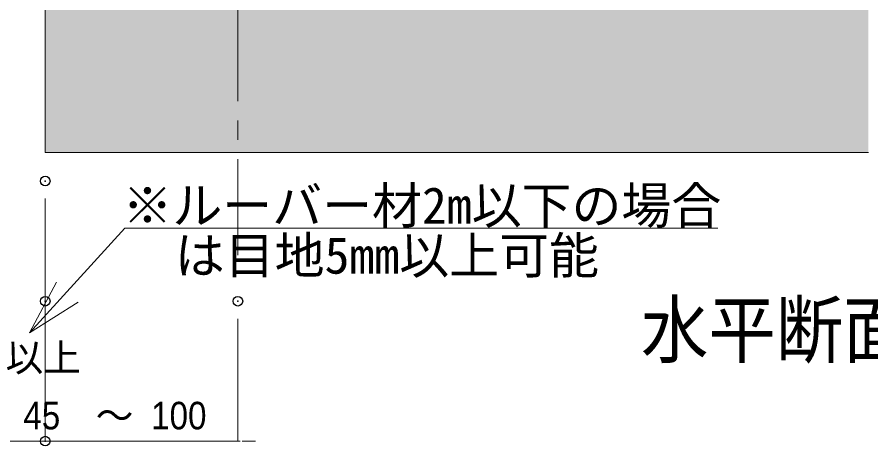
# Model space of a CAD drawing. Units: millimetres, scale not verified. Extents: x -1200 to 1200, y -500 to 500.
# Drawn here: x 1018.09 to 1066.84, y -68.74 to -44.22 of the extents above; entities that cross this region are included whole.
import ezdxf
from ezdxf.enums import TextEntityAlignment as Align

# ---------------------------------------------------------------- set-up
doc = ezdxf.new("R2010")
doc.units = ezdxf.units.MM
doc.header["$LTSCALE"] = 1.1
doc.header["$PDMODE"] = 32
doc.header["$PDSIZE"] = 0.55
doc.linetypes.add('CHAIN1', pattern=[8, 5, -1, 1, -1])
for name, color, linetype, lineweight in [('0-0_一般', 7, 'Continuous', 9), ('0-1_0', 7, 'Continuous', 9), ('0-3_寸法', 7, 'Continuous', 9), ('0-4_ルーバー', 7, 'Continuous', 9), ('0-B_文字', 7, 'Continuous', 9)]:
    doc.layers.add(name, color=color, linetype=linetype, lineweight=lineweight)
doc.layers.add('0-6_ハッチング', color=254, linetype='Continuous')
doc.layers.add('0-A_Defpoints', color=7, linetype='Continuous')
doc.styles.add('Osaka', font='')
doc.styles.add('ＭＳ ゴシック', font='')
doc.styles.get('Osaka').set_extended_font_data('Osaka')
doc.styles.get('ＭＳ ゴシック').set_extended_font_data('MS Gothic')

# ---------------------------------------------------------------- blocks, each defined once
blk = doc.blocks.new('_DOT')
at = {"layer": '0-1_0'}
for p, q in [((-2.5, 0), (-5, 0)), ((-1.25, 0), (1.25, 0))]:
    blk.add_line(p, q, dxfattribs=at)

msp = doc.modelspace()

# ---------------------------------------------------------------- linework, layer by layer
at = {"layer": '0-0_一般', "linetype": 'CHAIN1'}
msp.add_line((1030.696, -57.838), (1030.696, -29.638), dxfattribs=at)
at = {"layer": '0-3_寸法'}
for p, q in [((1019.696, -54.595), (1019.696, -68.464)), ((1019.696, -61.464), (1019.696, -68.464)), ((1030.696, -61.464), (1030.696, -68.464)), ((1019.696, -68.464), (1017.696, -68.464)), ((1018.196, -68.464), (1018.697, -68.464)), ((1019.195, -68.464), (1018.694, -68.464)), ((1030.696, -68.464), (1019.696, -68.464)), ((1020.196, -68.464), (1020.697, -68.464)), ((1031.196, -68.464), (1031.697, -68.464))]:
    msp.add_line(p, q, dxfattribs=at)
at = {"layer": '0-4_ルーバー'}
msp.add_lwpolyline([(1066.696, -36.957), (1019.696, -36.957), (1019.696, -51.957), (1066.696, -51.957)], dxfattribs=at)
at = {"layer": '0-6_ハッチング'}
msp.add_solid([(1019.696, -51.957), (1019.696, -36.957), (1066.696, -51.957), (1066.696, -36.957)], dxfattribs=at)
at = {"layer": '0-A_Defpoints'}
for p in [(1019.696, -53.595), (1019.696, -60.464), (1030.696, -60.464), (1019.696, -68.464)]:
    msp.add_point(p, dxfattribs=at)
at = {"layer": '0-B_文字'}
for points in [[(1058.109, -56.294), (1024.243, -56.294), (1018.79, -62.269)], [(1021.577, -60.527), (1018.79, -62.269), (1020.333, -59.367)]]:
    msp.add_lwpolyline(points, dxfattribs=at)

# ---------------------------------------------------------------- block references
at = {"layer": '0-3_寸法', "xscale": 0.1001489, "yscale": 0.1001489, "rotation": 180}
for p in [(1017.696, -68.464), (1019.696, -68.464), (1030.696, -68.464)]:
    msp.add_blockref('_DOT', p, dxfattribs=at)
at = {"layer": '0-3_寸法', "xscale": 0.1001489, "yscale": 0.1001489}
msp.add_blockref('_DOT', (1019.696, -68.464), dxfattribs=at)

# ---------------------------------------------------------------- texts
at = {"layer": '0-0_一般', "style": 'ＭＳ ゴシック', "width": 0.9}
msp.add_text('水平断面図', height=3.134, dxfattribs=at).set_placement((1053.714, -64.601), align=Align.BOTTOM_LEFT)
at = {"layer": '0-3_寸法', "style": 'Osaka'}
for s, p in [('以上', (1017.431, -64.947)), ('～', (1022.582, -68.264))]:
    msp.add_text(s, height=1.576, dxfattribs=at).set_placement(p, align=Align.BOTTOM_LEFT)
at = {"layer": '0-3_寸法', "style": 'Osaka', "width": 0.9}
for s, p in [('45', (1018.445, -68.264)), ('100', (1025.741, -68.264))]:
    msp.add_text(s, height=1.576, dxfattribs=at).set_placement(p, align=Align.BOTTOM_LEFT)
at = {"layer": '0-B_文字', "style": 'ＭＳ ゴシック'}
for s, height, p in [('※ルーバー材2m以下の場合', 2.089, (1024.109, -56.661)), ('\u3000は目地5mm以上可能', 2.09, (1024.243, -59.518))]:
    msp.add_text(s, height=height, dxfattribs=at).set_placement(p, align=Align.BOTTOM_LEFT)

doc.saveas('drawing.dxf')
